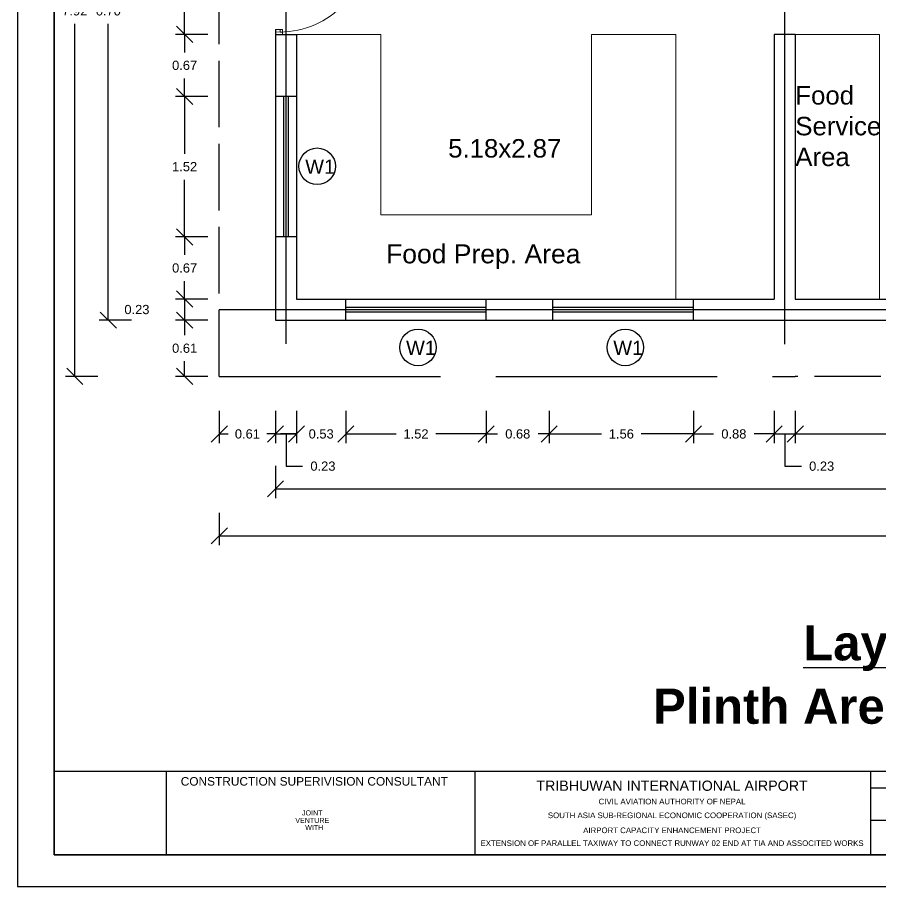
# Model space of a CAD drawing. Header units: metres. Extents: x 428 to 1115, y -4076 to 3914.
# Drawn here: x 713.9 to 723.26, y -373.3 to -363.88 of the extents above; entities that cross this region are included whole.
import ezdxf
from ezdxf.enums import TextEntityAlignment as Align

# ---------------------------------------------------------------- set-up
doc = ezdxf.new("R2010")
doc.units = ezdxf.units.M
doc.header["$MEASUREMENT"] = 0
doc.header["$PDMODE"] = 2
doc.linetypes.add('ACAD_ISO02W100', pattern=[15, 12, -3])
doc.linetypes.add('CONTINOUS', pattern=[0])
for name, color, linetype in [('Dimension', 7, 'Continuous'), ('Frame', 7, 'Continuous'), ('Roof', 221, 'CONTINOUS'), ('trench', 7, 'Continuous'), ('wall', 150, 'Continuous')]:
    doc.layers.add(name, color=color, linetype=linetype)
doc.layers.add('Doors', color=3, linetype='Continuous', lineweight=20)
doc.layers.add('Reinforcement bar', color=240, linetype='Continuous', lineweight=20)
doc.styles.add('ARIAL', font='arial.ttf')
doc.styles.add('labor camp', font='arial.ttf')
doc.dimstyles.new('Copy of 1@50', dxfattribs={"dimtxt": 0.1, "dimasz": 0.175, "dimexe": 0.1, "dimexo": 0.0625, "dimgap": 0.09, "dimtad": 0, "dimtih": 1, "dimtoh": 1, "dimzin": 0, "dimdsep": 46, "dimtxsty": 'labor camp', "dimblk": 'OBLIQUE', "dimcen": 0.09, "dimadec": 0, "dimazin": 0, "dimtfac": 1, "dimtofl": 0, "dimtmove": 1, "dimatfit": 3, "dimfxl": 0.25, "dimfxlon": 1, "dimtolj": 1, "dimtzin": 0, "dimarcsym": 0})

# ---------------------------------------------------------------- blocks, each defined once
blk = doc.blocks.new('_Oblique')
at = {"color": 0, "linetype": 'ByBlock', "lineweight": -2}
blk.add_line((-0.5, -0.5), (0.5, 0.5), dxfattribs=at)
blk = doc.blocks.new('*D170')
at = {"layer": 'Defpoints', "color": 0, "transparency": 16777216}
for p in [(716.7024, -367.1569), (716.0924, -367.7669), (716.7024, -368.3908)]:
    blk.add_point(p, dxfattribs=at)
at = {"layer": 'trench', "color": 0, "lineweight": -2, "transparency": 16777216}
for p, q in [((716.0924, -368.1408), (716.0924, -368.4908)), ((716.7024, -368.1408), (716.7024, -368.4908)), ((716.0924, -368.3908), (716.1871, -368.3908)), ((716.7024, -368.3908), (716.6076, -368.3908))]:
    blk.add_line(p, q, dxfattribs=at)
at = {"layer": 'trench', "color": 0, "lineweight": -2, "transparency": 16777216, "xscale": 0.175, "yscale": 0.175, "zscale": 0.175, "rotation": 180}
blk.add_blockref('_Oblique', (716.0924, -368.3908), dxfattribs=at)
at = {"layer": 'trench', "color": 0, "lineweight": -2, "transparency": 16777216, "xscale": 0.175, "yscale": 0.175, "zscale": 0.175}
blk.add_blockref('_Oblique', (716.7024, -368.3908), dxfattribs=at)
at = {"layer": 'trench', "color": 0, "transparency": 16777216, "insert": (716.3974, -368.3908), "char_height": 0.1, "attachment_point": 5, "style": 'labor camp'}
blk.add_mtext('\\A1;0.61', dxfattribs=at)
blk = doc.blocks.new('*D171')
at = {"layer": 'Defpoints', "color": 0, "transparency": 16777216}
for p in [(716.9309, -366.9284), (716.7024, -367.1569), (716.9309, -368.3908)]:
    blk.add_point(p, dxfattribs=at)
at = {"layer": 'trench', "color": 0, "lineweight": -2, "transparency": 16777216}
for p, q in [((716.7024, -368.1408), (716.7024, -368.4908)), ((716.9309, -368.1408), (716.9309, -368.4908)), ((716.7024, -368.3908), (716.9309, -368.3908)), ((716.8166, -368.3908), (716.8166, -368.7402)), ((716.8166, -368.7402), (716.9966, -368.7402))]:
    blk.add_line(p, q, dxfattribs=at)
at = {"layer": 'trench', "color": 0, "lineweight": -2, "transparency": 16777216, "xscale": 0.175, "yscale": 0.175, "zscale": 0.175, "rotation": 180}
blk.add_blockref('_Oblique', (716.7024, -368.3908), dxfattribs=at)
at = {"layer": 'trench', "color": 0, "lineweight": -2, "transparency": 16777216, "xscale": 0.175, "yscale": 0.175, "zscale": 0.175}
blk.add_blockref('_Oblique', (716.9309, -368.3908), dxfattribs=at)
at = {"layer": 'trench', "color": 0, "transparency": 16777216, "insert": (717.2165, -368.7402), "char_height": 0.1, "attachment_point": 5, "style": 'labor camp'}
blk.add_mtext('\\A1;0.23', dxfattribs=at)
blk = doc.blocks.new('*D172')
at = {"layer": 'Defpoints', "color": 0, "transparency": 16777216}
for p in [(716.9309, -366.9284), (717.4641, -367.0173), (717.4641, -368.3908)]:
    blk.add_point(p, dxfattribs=at)
at = {"layer": 'trench', "color": 0, "lineweight": -2, "transparency": 16777216}
for p, q in [((716.9309, -368.1408), (716.9309, -368.4908)), ((717.4641, -368.1408), (717.4641, -368.4908)), ((716.9309, -368.3908), (716.7559, -368.3908)), ((717.4641, -368.3908), (717.6391, -368.3908))]:
    blk.add_line(p, q, dxfattribs=at)
at = {"layer": 'trench', "color": 0, "lineweight": -2, "transparency": 16777216, "xscale": 0.175, "yscale": 0.175, "zscale": 0.175}
blk.add_blockref('_Oblique', (716.9309, -368.3908), dxfattribs=at)
at = {"layer": 'trench', "color": 0, "lineweight": -2, "transparency": 16777216, "xscale": 0.175, "yscale": 0.175, "zscale": 0.175, "rotation": 180}
blk.add_blockref('_Oblique', (717.4641, -368.3908), dxfattribs=at)
at = {"layer": 'trench', "color": 0, "transparency": 16777216, "insert": (717.1975, -368.3908), "char_height": 0.1, "attachment_point": 5, "style": 'labor camp'}
blk.add_mtext('\\A1;0.53', dxfattribs=at)
blk = doc.blocks.new('*D173')
at = {"layer": 'Defpoints', "color": 0, "transparency": 16777216}
for p in [(718.9875, -366.9284), (717.4641, -367.0173), (718.9875, -368.3908)]:
    blk.add_point(p, dxfattribs=at)
at = {"layer": 'trench', "color": 0, "lineweight": -2, "transparency": 16777216}
for p, q in [((717.4641, -368.1408), (717.4641, -368.4908)), ((718.9875, -368.1408), (718.9875, -368.4908)), ((717.4641, -368.3908), (718.0111, -368.3908)), ((718.9875, -368.3908), (718.4404, -368.3908))]:
    blk.add_line(p, q, dxfattribs=at)
at = {"layer": 'trench', "color": 0, "lineweight": -2, "transparency": 16777216, "xscale": 0.175, "yscale": 0.175, "zscale": 0.175, "rotation": 180}
blk.add_blockref('_Oblique', (717.4641, -368.3908), dxfattribs=at)
at = {"layer": 'trench', "color": 0, "lineweight": -2, "transparency": 16777216, "xscale": 0.175, "yscale": 0.175, "zscale": 0.175}
blk.add_blockref('_Oblique', (718.9875, -368.3908), dxfattribs=at)
at = {"layer": 'trench', "color": 0, "transparency": 16777216, "insert": (718.2258, -368.3908), "char_height": 0.1, "attachment_point": 5, "style": 'labor camp'}
blk.add_mtext('\\A1;1.52', dxfattribs=at)
blk = doc.blocks.new('*D174')
at = {"layer": 'Defpoints', "color": 0, "transparency": 16777216}
for p in [(719.6708, -366.7693), (718.9875, -366.9284), (719.6708, -368.3908)]:
    blk.add_point(p, dxfattribs=at)
at = {"layer": 'trench', "color": 0, "lineweight": -2, "transparency": 16777216}
for p, q in [((718.9875, -368.1408), (718.9875, -368.4908)), ((719.6708, -368.1408), (719.6708, -368.4908)), ((718.9875, -368.3908), (719.1091, -368.3908)), ((719.6708, -368.3908), (719.5491, -368.3908))]:
    blk.add_line(p, q, dxfattribs=at)
at = {"layer": 'trench', "color": 0, "lineweight": -2, "transparency": 16777216, "xscale": 0.175, "yscale": 0.175, "zscale": 0.175, "rotation": 180}
blk.add_blockref('_Oblique', (718.9875, -368.3908), dxfattribs=at)
at = {"layer": 'trench', "color": 0, "lineweight": -2, "transparency": 16777216, "xscale": 0.175, "yscale": 0.175, "zscale": 0.175}
blk.add_blockref('_Oblique', (719.6708, -368.3908), dxfattribs=at)
at = {"layer": 'trench', "color": 0, "transparency": 16777216, "insert": (719.3291, -368.3908), "char_height": 0.1, "attachment_point": 5, "style": 'labor camp'}
blk.add_mtext('\\A1;0.68', dxfattribs=at)
blk = doc.blocks.new('*D175')
at = {"layer": 'Defpoints', "color": 0, "transparency": 16777216}
for p in [(719.6708, -366.7693), (721.2345, -366.9284), (721.2345, -368.3908)]:
    blk.add_point(p, dxfattribs=at)
at = {"layer": 'trench', "color": 0, "lineweight": -2, "transparency": 16777216}
for p, q in [((719.6708, -368.1408), (719.6708, -368.4908)), ((721.2345, -368.1408), (721.2345, -368.4908)), ((719.6708, -368.3908), (720.2375, -368.3908)), ((721.2345, -368.3908), (720.6678, -368.3908))]:
    blk.add_line(p, q, dxfattribs=at)
at = {"layer": 'trench', "color": 0, "lineweight": -2, "transparency": 16777216, "xscale": 0.175, "yscale": 0.175, "zscale": 0.175, "rotation": 180}
blk.add_blockref('_Oblique', (719.6708, -368.3908), dxfattribs=at)
at = {"layer": 'trench', "color": 0, "lineweight": -2, "transparency": 16777216, "xscale": 0.175, "yscale": 0.175, "zscale": 0.175}
blk.add_blockref('_Oblique', (721.2345, -368.3908), dxfattribs=at)
at = {"layer": 'trench', "color": 0, "transparency": 16777216, "insert": (720.4526, -368.3908), "char_height": 0.1, "attachment_point": 5, "style": 'labor camp'}
blk.add_mtext('\\A1;1.56', dxfattribs=at)
blk = doc.blocks.new('*D176')
at = {"layer": 'Defpoints', "color": 0, "transparency": 16777216}
for p in [(721.2345, -366.9284), (722.1104, -366.9284), (722.1104, -368.3908)]:
    blk.add_point(p, dxfattribs=at)
at = {"layer": 'trench', "color": 0, "lineweight": -2, "transparency": 16777216}
for p, q in [((721.2345, -368.1408), (721.2345, -368.4908)), ((722.1104, -368.1408), (722.1104, -368.4908)), ((721.2345, -368.3908), (721.4525, -368.3908)), ((722.1104, -368.3908), (721.8924, -368.3908))]:
    blk.add_line(p, q, dxfattribs=at)
at = {"layer": 'trench', "color": 0, "lineweight": -2, "transparency": 16777216, "xscale": 0.175, "yscale": 0.175, "zscale": 0.175, "rotation": 180}
blk.add_blockref('_Oblique', (721.2345, -368.3908), dxfattribs=at)
at = {"layer": 'trench', "color": 0, "lineweight": -2, "transparency": 16777216, "xscale": 0.175, "yscale": 0.175, "zscale": 0.175}
blk.add_blockref('_Oblique', (722.1104, -368.3908), dxfattribs=at)
at = {"layer": 'trench', "color": 0, "transparency": 16777216, "insert": (721.6725, -368.3908), "char_height": 0.1, "attachment_point": 5, "style": 'labor camp'}
blk.add_mtext('\\A1;0.88', dxfattribs=at)
blk = doc.blocks.new('*D177')
at = {"layer": 'Defpoints', "color": 0, "transparency": 16777216}
for p in [(722.1104, -366.9284), (722.3389, -366.9284), (722.3389, -368.3908)]:
    blk.add_point(p, dxfattribs=at)
at = {"layer": 'trench', "color": 0, "lineweight": -2, "transparency": 16777216}
for p, q in [((722.1104, -368.1408), (722.1104, -368.4908)), ((722.3389, -368.1408), (722.3389, -368.4908)), ((722.1104, -368.3908), (722.3389, -368.3908)), ((722.2247, -368.3908), (722.2247, -368.7402)), ((722.2247, -368.7402), (722.4047, -368.7402))]:
    blk.add_line(p, q, dxfattribs=at)
at = {"layer": 'trench', "color": 0, "lineweight": -2, "transparency": 16777216, "xscale": 0.175, "yscale": 0.175, "zscale": 0.175, "rotation": 180}
blk.add_blockref('_Oblique', (722.1104, -368.3908), dxfattribs=at)
at = {"layer": 'trench', "color": 0, "lineweight": -2, "transparency": 16777216, "xscale": 0.175, "yscale": 0.175, "zscale": 0.175}
blk.add_blockref('_Oblique', (722.3389, -368.3908), dxfattribs=at)
at = {"layer": 'trench', "color": 0, "transparency": 16777216, "insert": (722.6246, -368.7402), "char_height": 0.1, "attachment_point": 5, "style": 'labor camp'}
blk.add_mtext('\\A1;0.23', dxfattribs=at)
blk = doc.blocks.new('*D178')
at = {"layer": 'Defpoints', "color": 0, "transparency": 16777216}
for p in [(730.5292, -365.862), (722.3389, -366.9284), (730.5292, -368.3908)]:
    blk.add_point(p, dxfattribs=at)
at = {"layer": 'trench', "color": 0, "lineweight": -2, "transparency": 16777216}
for p, q in [((722.3389, -368.1408), (722.3389, -368.4908)), ((730.5292, -368.1408), (730.5292, -368.4908)), ((722.3389, -368.3908), (726.214, -368.3908)), ((730.5292, -368.3908), (726.6541, -368.3908))]:
    blk.add_line(p, q, dxfattribs=at)
at = {"layer": 'trench', "color": 0, "lineweight": -2, "transparency": 16777216, "xscale": 0.175, "yscale": 0.175, "zscale": 0.175, "rotation": 180}
blk.add_blockref('_Oblique', (722.3389, -368.3908), dxfattribs=at)
at = {"layer": 'trench', "color": 0, "lineweight": -2, "transparency": 16777216, "xscale": 0.175, "yscale": 0.175, "zscale": 0.175}
blk.add_blockref('_Oblique', (730.5292, -368.3908), dxfattribs=at)
at = {"layer": 'trench', "color": 0, "transparency": 16777216, "insert": (726.4341, -368.3908), "char_height": 0.1, "attachment_point": 5, "style": 'labor camp'}
blk.add_mtext('\\A1;8.19', dxfattribs=at)
blk = doc.blocks.new('*D188')
at = {"layer": 'Defpoints', "color": 0, "transparency": 16777216}
for p in [(716.7024, -363.0437), (715.7167, -364.0593), (716.7024, -364.0593)]:
    blk.add_point(p, dxfattribs=at)
at = {"layer": 'trench', "color": 0, "lineweight": -2, "transparency": 16777216}
for p, q in [((715.9667, -363.0437), (715.6167, -363.0437)), ((715.7167, -363.0437), (715.7167, -363.4105)), ((715.7167, -364.0593), (715.7167, -363.6926)), ((715.9667, -364.0593), (715.6167, -364.0593))]:
    blk.add_line(p, q, dxfattribs=at)
at = {"layer": 'trench', "color": 0, "lineweight": -2, "transparency": 16777216, "xscale": 0.175, "yscale": 0.175, "zscale": 0.175}
for p, rotation in [((715.7167, -363.0437), 90), ((715.7167, -364.0593), 270)]:
    blk.add_blockref('_Oblique', p, dxfattribs=dict(at, rotation=rotation))
at = {"layer": 'trench', "color": 0, "transparency": 16777216, "insert": (715.7167, -363.5515), "char_height": 0.1, "attachment_point": 5, "style": 'labor camp'}
blk.add_mtext('\\A1;1.02', dxfattribs=at)
blk = doc.blocks.new('*D189')
at = {"layer": 'Defpoints', "color": 0, "transparency": 16777216}
for p in [(716.7024, -364.0593), (715.7167, -364.7322), (716.7024, -364.7322)]:
    blk.add_point(p, dxfattribs=at)
at = {"layer": 'trench', "color": 0, "lineweight": -2, "transparency": 16777216}
for p, q in [((715.9667, -364.0593), (715.6167, -364.0593)), ((715.7167, -364.0593), (715.7167, -364.2547)), ((715.7167, -364.7322), (715.7167, -364.5368)), ((715.9667, -364.7322), (715.6167, -364.7322))]:
    blk.add_line(p, q, dxfattribs=at)
at = {"layer": 'trench', "color": 0, "lineweight": -2, "transparency": 16777216, "xscale": 0.175, "yscale": 0.175, "zscale": 0.175}
for p, rotation in [((715.7167, -364.0593), 90), ((715.7167, -364.7322), 270)]:
    blk.add_blockref('_Oblique', p, dxfattribs=dict(at, rotation=rotation))
at = {"layer": 'trench', "color": 0, "transparency": 16777216, "insert": (715.7167, -364.3957), "char_height": 0.1, "attachment_point": 5, "style": 'labor camp'}
blk.add_mtext('\\A1;0.67', dxfattribs=at)
blk = doc.blocks.new('*D190')
at = {"layer": 'Defpoints', "color": 0, "transparency": 16777216}
for p in [(716.7024, -364.7322), (715.7167, -366.2556), (716.7024, -366.2556)]:
    blk.add_point(p, dxfattribs=at)
at = {"layer": 'trench', "color": 0, "lineweight": -2, "transparency": 16777216}
for p, q in [((715.9667, -364.7322), (715.6167, -364.7322)), ((715.7167, -364.7322), (715.7167, -365.3528)), ((715.7167, -366.2556), (715.7167, -365.6349)), ((715.9667, -366.2556), (715.6167, -366.2556))]:
    blk.add_line(p, q, dxfattribs=at)
at = {"layer": 'trench', "color": 0, "lineweight": -2, "transparency": 16777216, "xscale": 0.175, "yscale": 0.175, "zscale": 0.175}
for p, rotation in [((715.7167, -364.7322), 90), ((715.7167, -366.2556), 270)]:
    blk.add_blockref('_Oblique', p, dxfattribs=dict(at, rotation=rotation))
at = {"layer": 'trench', "color": 0, "transparency": 16777216, "insert": (715.7167, -365.4939), "char_height": 0.1, "attachment_point": 5, "style": 'labor camp'}
blk.add_mtext('\\A1;1.52', dxfattribs=at)
blk = doc.blocks.new('*D191')
at = {"layer": 'Defpoints', "color": 0, "transparency": 16777216}
for p in [(716.7024, -366.2556), (715.7167, -366.9284), (716.9309, -366.9284)]:
    blk.add_point(p, dxfattribs=at)
at = {"layer": 'trench', "color": 0, "lineweight": -2, "transparency": 16777216}
for p, q in [((715.9667, -366.2556), (715.6167, -366.2556)), ((715.7167, -366.2556), (715.7167, -366.4509)), ((715.7167, -366.9284), (715.7167, -366.733)), ((715.9667, -366.9284), (715.6167, -366.9284))]:
    blk.add_line(p, q, dxfattribs=at)
at = {"layer": 'trench', "color": 0, "lineweight": -2, "transparency": 16777216, "xscale": 0.175, "yscale": 0.175, "zscale": 0.175}
for p, rotation in [((715.7167, -366.2556), 90), ((715.7167, -366.9284), 270)]:
    blk.add_blockref('_Oblique', p, dxfattribs=dict(at, rotation=rotation))
at = {"layer": 'trench', "color": 0, "transparency": 16777216, "insert": (715.7167, -366.592), "char_height": 0.1, "attachment_point": 5, "style": 'labor camp'}
blk.add_mtext('\\A1;0.67', dxfattribs=at)
blk = doc.blocks.new('*D192')
at = {"layer": 'Defpoints', "color": 0, "transparency": 16777216}
for p in [(716.9309, -366.9284), (715.7167, -367.1569), (716.7024, -367.1569)]:
    blk.add_point(p, dxfattribs=at)
at = {"layer": 'trench', "color": 0, "lineweight": -2, "transparency": 16777216}
for p, q in [((715.9667, -366.9284), (715.6167, -366.9284)), ((715.7167, -366.9284), (715.7167, -367.1569)), ((715.9667, -367.1569), (715.6167, -367.1569))]:
    blk.add_line(p, q, dxfattribs=at)
at = {"layer": 'trench', "color": 0, "lineweight": -2, "transparency": 16777216, "xscale": 0.175, "yscale": 0.175, "zscale": 0.175}
for p, rotation in [((715.7167, -366.9284), 90), ((715.7167, -367.1569), 270)]:
    blk.add_blockref('_Oblique', p, dxfattribs=dict(at, rotation=rotation))
at = {"layer": 'trench', "color": 0, "transparency": 16777216, "insert": (715.1995, -367.0427), "char_height": 0.1, "attachment_point": 5, "style": 'labor camp'}
blk.add_mtext('\\A1;0.23', dxfattribs=at)
blk = doc.blocks.new('*D193')
at = {"layer": 'Defpoints', "color": 0, "transparency": 16777216}
for p in [(716.7024, -367.1569), (715.7167, -367.7669), (716.0924, -367.7669)]:
    blk.add_point(p, dxfattribs=at)
at = {"layer": 'trench', "color": 0, "lineweight": -2, "transparency": 16777216}
for p, q in [((715.9667, -367.1569), (715.6167, -367.1569)), ((715.7167, -367.1569), (715.7167, -367.3208)), ((715.7167, -367.7669), (715.7167, -367.603)), ((715.9667, -367.7669), (715.6167, -367.7669))]:
    blk.add_line(p, q, dxfattribs=at)
at = {"layer": 'trench', "color": 0, "lineweight": -2, "transparency": 16777216, "xscale": 0.175, "yscale": 0.175, "zscale": 0.175}
for p, rotation in [((715.7167, -367.1569), 90), ((715.7167, -367.7669), 270)]:
    blk.add_blockref('_Oblique', p, dxfattribs=dict(at, rotation=rotation))
at = {"layer": 'trench', "color": 0, "transparency": 16777216, "insert": (715.7167, -367.4619), "char_height": 0.1, "attachment_point": 5, "style": 'labor camp'}
blk.add_mtext('\\A1;0.61', dxfattribs=at)
blk = doc.blocks.new('*D208')
at = {"layer": 'Defpoints', "color": 0, "transparency": 16777216}
for p in [(716.7024, -367.1569), (730.7577, -367.1569), (730.7577, -368.9854)]:
    blk.add_point(p, dxfattribs=at)
at = {"layer": 'trench', "color": 0, "lineweight": -2, "transparency": 16777216}
for p, q in [((716.7024, -368.7354), (716.7024, -369.0854)), ((730.7577, -368.7354), (730.7577, -369.0854)), ((716.7024, -368.9854), (723.4761, -368.9854)), ((730.7577, -368.9854), (723.984, -368.9854))]:
    blk.add_line(p, q, dxfattribs=at)
at = {"layer": 'trench', "color": 0, "lineweight": -2, "transparency": 16777216, "xscale": 0.175, "yscale": 0.175, "zscale": 0.175, "rotation": 180}
blk.add_blockref('_Oblique', (716.7024, -368.9854), dxfattribs=at)
at = {"layer": 'trench', "color": 0, "lineweight": -2, "transparency": 16777216, "xscale": 0.175, "yscale": 0.175, "zscale": 0.175}
blk.add_blockref('_Oblique', (730.7577, -368.9854), dxfattribs=at)
at = {"layer": 'trench', "color": 0, "transparency": 16777216, "insert": (723.73, -368.9854), "char_height": 0.1, "attachment_point": 5, "style": 'labor camp'}
blk.add_mtext('\\A1;14.06', dxfattribs=at)
blk = doc.blocks.new('*D209')
at = {"layer": 'Defpoints', "color": 0, "transparency": 16777216}
for p in [(716.0924, -367.7669), (731.3677, -367.7669), (731.3677, -369.496)]:
    blk.add_point(p, dxfattribs=at)
at = {"layer": 'trench', "color": 0, "lineweight": -2, "transparency": 16777216}
for p, q in [((716.0924, -369.246), (716.0924, -369.596)), ((731.3677, -369.246), (731.3677, -369.596)), ((716.0924, -369.496), (723.4759, -369.496)), ((731.3677, -369.496), (723.9842, -369.496))]:
    blk.add_line(p, q, dxfattribs=at)
at = {"layer": 'trench', "color": 0, "lineweight": -2, "transparency": 16777216, "xscale": 0.175, "yscale": 0.175, "zscale": 0.175, "rotation": 180}
blk.add_blockref('_Oblique', (716.0924, -369.496), dxfattribs=at)
at = {"layer": 'trench', "color": 0, "lineweight": -2, "transparency": 16777216, "xscale": 0.175, "yscale": 0.175, "zscale": 0.175}
blk.add_blockref('_Oblique', (731.3677, -369.496), dxfattribs=at)
at = {"layer": 'trench', "color": 0, "transparency": 16777216, "insert": (723.73, -369.496), "char_height": 0.1, "attachment_point": 5, "style": 'labor camp'}
blk.add_mtext('\\A1;15.28', dxfattribs=at)
blk = doc.blocks.new('*D210')
at = {"layer": 'Defpoints', "color": 0, "transparency": 16777216}
for p in [(716.7024, -360.4539), (714.8891, -367.1569), (716.7024, -367.1569)]:
    blk.add_point(p, dxfattribs=at)
at = {"layer": 'trench', "color": 0, "lineweight": -2, "transparency": 16777216}
for p, q in [((715.1391, -360.4539), (714.7891, -360.4539)), ((714.8891, -360.4539), (714.8891, -363.6644)), ((714.8891, -367.1569), (714.8891, -363.9465)), ((715.1391, -367.1569), (714.7891, -367.1569))]:
    blk.add_line(p, q, dxfattribs=at)
at = {"layer": 'trench', "color": 0, "lineweight": -2, "transparency": 16777216, "xscale": 0.175, "yscale": 0.175, "zscale": 0.175}
for p, rotation in [((714.8891, -360.4539), 90), ((714.8891, -367.1569), 270)]:
    blk.add_blockref('_Oblique', p, dxfattribs=dict(at, rotation=rotation))
at = {"layer": 'trench', "color": 0, "transparency": 16777216, "insert": (714.8891, -363.8054), "char_height": 0.1, "attachment_point": 5, "style": 'labor camp'}
blk.add_mtext('\\A1;6.70', dxfattribs=at)
blk = doc.blocks.new('*D211')
at = {"layer": 'Defpoints', "color": 0, "transparency": 16777216}
for p in [(716.0924, -359.8439), (714.5257, -367.7669), (716.0924, -367.7669)]:
    blk.add_point(p, dxfattribs=at)
at = {"layer": 'trench', "color": 0, "lineweight": -2, "transparency": 16777216}
for p, q in [((714.7757, -359.8439), (714.4257, -359.8439)), ((714.5257, -359.8439), (714.5257, -363.6644)), ((714.5257, -367.7669), (714.5257, -363.9465)), ((714.7757, -367.7669), (714.4257, -367.7669))]:
    blk.add_line(p, q, dxfattribs=at)
at = {"layer": 'trench', "color": 0, "lineweight": -2, "transparency": 16777216, "xscale": 0.175, "yscale": 0.175, "zscale": 0.175}
for p, rotation in [((714.5257, -359.8439), 90), ((714.5257, -367.7669), 270)]:
    blk.add_blockref('_Oblique', p, dxfattribs=dict(at, rotation=rotation))
at = {"layer": 'trench', "color": 0, "transparency": 16777216, "insert": (714.5257, -363.8054), "char_height": 0.1, "attachment_point": 5, "style": 'labor camp'}
blk.add_mtext('\\A1;7.92', dxfattribs=at)

msp = doc.modelspace()

# ---------------------------------------------------------------- linework, layer by layer
at = {"color": 4}
for p, q in [((716.9309, -364.7322), (716.7024, -364.7322)), ((716.7912, -366.2556), (716.7912, -364.7322)), ((716.8166, -366.2556), (716.8166, -364.7322)), ((716.842, -366.2556), (716.842, -364.7322)), ((716.9309, -366.2556), (716.7024, -366.2556)), ((717.4641, -367.1569), (717.4641, -366.9284)), ((718.9875, -367.1569), (718.9875, -366.9284)), ((719.7111, -367.1569), (719.7111, -366.9284)), ((721.2345, -367.1569), (721.2345, -366.9284)), ((717.4641, -367.0173), (718.9875, -367.0173)), ((717.4641, -367.0427), (718.9875, -367.0427)), ((717.4641, -367.068), (718.9875, -367.068)), ((719.7111, -367.0173), (721.2345, -367.0173)), ((719.7111, -367.0427), (721.2345, -367.0427)), ((719.7111, -367.068), (721.2345, -367.068))]:
    msp.add_line(p, q, dxfattribs=at)
for p, q in [((723.1536, -372.0505), (723.1536, -372.9532)), ((723.1536, -372.2255), (724.6566, -372.2255)), ((723.1589, -372.5755), (724.6566, -372.5755))]:
    msp.add_line(p, q)
for centre in [(717.1543, -365.4889), (718.2478, -367.4532), (720.4948, -367.4532)]:
    msp.add_circle(centre, 0.1978)
at = {"layer": 'Defpoints', "color": 3}
msp.add_lwpolyline([(734.9031, -373.2972), (734.9031, -358.4472), (713.9031, -358.4472), (713.9031, -373.2972)], close=True, dxfattribs=at)
at = {"layer": 'Doors'}
for p, q in [((716.7024, -364.0593), (716.7024, -364.0085)), ((716.7024, -364.0085), (716.7785, -364.0085)), ((716.7531, -364.0085), (716.7531, -364.0339)), ((716.7531, -364.0339), (716.7785, -364.0339)), ((716.7785, -364.0085), (716.7785, -364.0593)), ((716.7785, -364.0593), (716.7024, -364.0593))]:
    msp.add_line(p, q, dxfattribs=at)
msp.add_arc((716.7531, -363.0945), 0.9394, 266.90142, 1.54872, dxfattribs=at)
at = {"layer": 'Frame', "color": 6, "linetype": 'Continuous', "lineweight": 35}
for p, q in [((714.3031, -358.8032), (714.3031, -372.9532)), ((714.3031, -372.9532), (734.5339, -372.9532))]:
    msp.add_line(p, q, dxfattribs=at)
at = {"layer": 'Frame', "linetype": 'Continuous', "lineweight": 30}
for p, q in [((732.3871, -372.0505), (714.3031, -372.0505)), ((715.5191, -372.9464), (715.5191, -372.0505)), ((718.8691, -372.9464), (718.8691, -372.0505))]:
    msp.add_line(p, q, dxfattribs=at)
at = {"layer": 'Reinforcement bar', "color": 6}
for p, q in [((717.8449, -364.0593), (717.8449, -366.0144)), ((720.13, -364.0593), (720.13, -366.0144)), ((721.0441, -364.0593), (721.0441, -366.9284)), ((723.253, -364.0593), (722.3389, -364.0593)), ((723.253, -364.0593), (723.253, -366.9284)), ((717.8449, -366.0144), (720.13, -366.0144))]:
    msp.add_line(p, q, dxfattribs=at)
for points in [[(716.9309, -364.0593), (717.8449, -364.0593)], [(720.13, -364.0593), (721.0441, -364.0593)]]:
    msp.add_lwpolyline(points, dxfattribs=at)
at = {"layer": 'Roof', "linetype": 'ACAD_ISO02W100', "ltscale": 0.2}
msp.add_line((716.0924, -367.7669), (722.3389, -367.7669), dxfattribs=at)
at = {"layer": 'Roof', "linetype": 'ACAD_ISO02W100', "ltscale": 0.06}
msp.add_lwpolyline([(716.0924, -367.7669), (716.0924, -359.8439), (731.3677, -359.8439), (731.3677, -367.7669), (722.3389, -367.7669)], dxfattribs=at)
at = {"layer": 'trench', "color": 3}
for p, q in [((722.2247, -367.4158), (722.2247, -360.1203)), ((716.8166, -367.4143), (716.8166, -360.2555)), ((716.0924, -367.0427), (731.7403, -367.0427))]:
    msp.add_line(p, q, dxfattribs=at)
at = {"layer": 'wall'}
for p, q in [((716.7024, -364.0085), (716.7024, -367.1569)), ((716.9309, -364.0593), (716.9309, -366.9284)), ((722.1104, -364.0593), (722.1104, -366.9284)), ((722.3389, -364.0593), (722.3389, -366.9284)), ((716.9309, -366.9284), (721.9581, -366.9284)), ((716.9309, -366.9284), (722.1104, -366.9284)), ((722.3389, -366.9284), (730.7577, -366.9284)), ((716.7024, -367.1569), (722.3389, -367.1569)), ((722.3389, -367.1569), (730.7577, -367.1569))]:
    msp.add_line(p, q, dxfattribs=at)
for points in [[(716.7024, -364.0593), (716.9309, -364.0593)], [(722.3389, -364.0593), (722.1104, -364.0593)]]:
    msp.add_lwpolyline(points, dxfattribs=at)

# ---------------------------------------------------------------- texts
at = {"layer": 'Dimension', "style": 'labor camp'}
for s, insert, char_height, width, attachment_point in [('Food Service Area', (722.3389, -364.6205), 0.2, 0.166974, 1), (' 5.18x2.87', (718.5746, -365.1947), 0.2, 0.166974, 1), ('W1', (717.0247, -365.4162), 0.15424, 0.093895, 1), ('Food Prep. Area', (718.9551, -366.3357), 0.205659, 2.467701, 2), ('W1', (718.1182, -367.3805), 0.15424, 0.093895, 1), ('W1', (720.3652, -367.3805), 0.15424, 0.093895, 1), ('{\\fArial|b1|i0|c222|p34;\\L Layout Plan}', (722.2772, -370.4639), 0.380962, 3.900693, 1), ('{\\fArial|b1|i0|c0|p34;Plinth Area:  94.21 sqm}', (720.7962, -371.1509), 0.381, 7.463246, 1)]:
    msp.add_mtext(s, dxfattribs=dict(at, insert=insert, char_height=char_height, width=width, attachment_point=attachment_point))
at = {"layer": 'Frame', "color": 7, "linetype": 'Continuous', "style": 'ARIAL'}
msp.add_text('CONSTRUCTION SUPERIVISION CONSULTANT', height=0.092147, dxfattribs=at).set_placement((715.6745, -372.2024))
for s, height, p in [('TRIBHUWAN INTERNATIONAL AIRPORT', 0.110576, (721.0024, -372.2034)), ('CIVIL AVIATION AUTHORITY OF NEPAL', 0.060889, (721.0024, -372.3751)), ('JOINT ', 0.05515, (717.1117, -372.4979)), ('SOUTH ASIA SUB-REGIONAL ECONOMIC COOPERATION (SASEC)', 0.060889, (721.0024, -372.532)), ('VENTURE ', 0.05515, (717.1117, -372.5796)), (' WITH', 0.05515, (717.1117, -372.6564)), ('AIRPORT CAPACITY ENHANCEMENT PROJECT', 0.060889, (721.0024, -372.6869)), ('EXTENSION OF PARALLEL TAXIWAY TO CONNECT RUNWAY 02 END AT TIA AND ASSOCITED WORKS', 0.060889, (721.0024, -372.8261))]:
    msp.add_text(s, height=height, dxfattribs=at).set_placement(p, align=Align.MIDDLE)

# ---------------------------------------------------------------- dimensions: what is measured, and where the dimension line sits
at = {"layer": 'trench', "color": 7}
for base, p1, p2, picture, middle in [((714.5257, -367.7669), (716.0924, -359.8439), (716.0924, -367.7669), '*D211', (714.5257, -363.8054)), ((714.8891, -367.1569), (716.7024, -360.4539), (716.7024, -367.1569), '*D210', (714.8891, -363.8054)), ((715.7167, -364.0593), (716.7024, -363.0437), (716.7024, -364.0593), '*D188', (715.7167, -363.5515)), ((715.7167, -364.7322), (716.7024, -364.0593), (716.7024, -364.7322), '*D189', (715.7167, -364.3957)), ((715.7167, -366.2556), (716.7024, -364.7322), (716.7024, -366.2556), '*D190', (715.7167, -365.4939)), ((715.7167, -366.9284), (716.7024, -366.2556), (716.9309, -366.9284), '*D191', (715.7167, -366.592)), ((715.7167, -367.1569), (716.9309, -366.9284), (716.7024, -367.1569), '*D192', (715.1995, -367.0427)), ((715.7167, -367.7669), (716.7024, -367.1569), (716.0924, -367.7669), '*D193', (715.7167, -367.4619))]:
    dim = msp.add_linear_dim(base=base, p1=p1, p2=p2, angle=90, dimstyle='Copy of 1@50', dxfattribs=at)
    dim.commit()
    dim.dimension.update_dxf_attribs({"geometry": picture, "text_midpoint": middle})
for base, p1, p2, picture, middle in [((730.5292, -368.3908), (722.3389, -366.9284), (730.5292, -365.862), '*D178', (726.4341, -368.3908)), ((719.6708, -368.3908), (718.9875, -366.9284), (719.6708, -366.7693), '*D174', (719.3291, -368.3908)), ((721.2345, -368.3908), (719.6708, -366.7693), (721.2345, -366.9284), '*D175', (720.4526, -368.3908)), ((716.9309, -368.3908), (716.7024, -367.1569), (716.9309, -366.9284), '*D171', (717.0866, -368.7402)), ((717.4641, -368.3908), (716.9309, -366.9284), (717.4641, -367.0173), '*D172', (717.1975, -368.3908)), ((718.9875, -368.3908), (717.4641, -367.0173), (718.9875, -366.9284), '*D173', (718.2258, -368.3908)), ((722.1104, -368.3908), (721.2345, -366.9284), (722.1104, -366.9284), '*D176', (721.6725, -368.3908)), ((722.3389, -368.3908), (722.1104, -366.9284), (722.3389, -366.9284), '*D177', (722.4947, -368.7402)), ((716.7024, -368.3908), (716.0924, -367.7669), (716.7024, -367.1569), '*D170', (716.3974, -368.3908)), ((730.7577, -368.9854), (716.7024, -367.1569), (730.7577, -367.1569), '*D208', (723.73, -368.9854)), ((731.3677, -369.496), (716.0924, -367.7669), (731.3677, -367.7669), '*D209', (723.73, -369.496))]:
    dim = msp.add_linear_dim(base=base, p1=p1, p2=p2, dimstyle='Copy of 1@50', dxfattribs=at)
    dim.commit()
    dim.dimension.update_dxf_attribs({"geometry": picture, "text_midpoint": middle})

doc.saveas('drawing.dxf')
